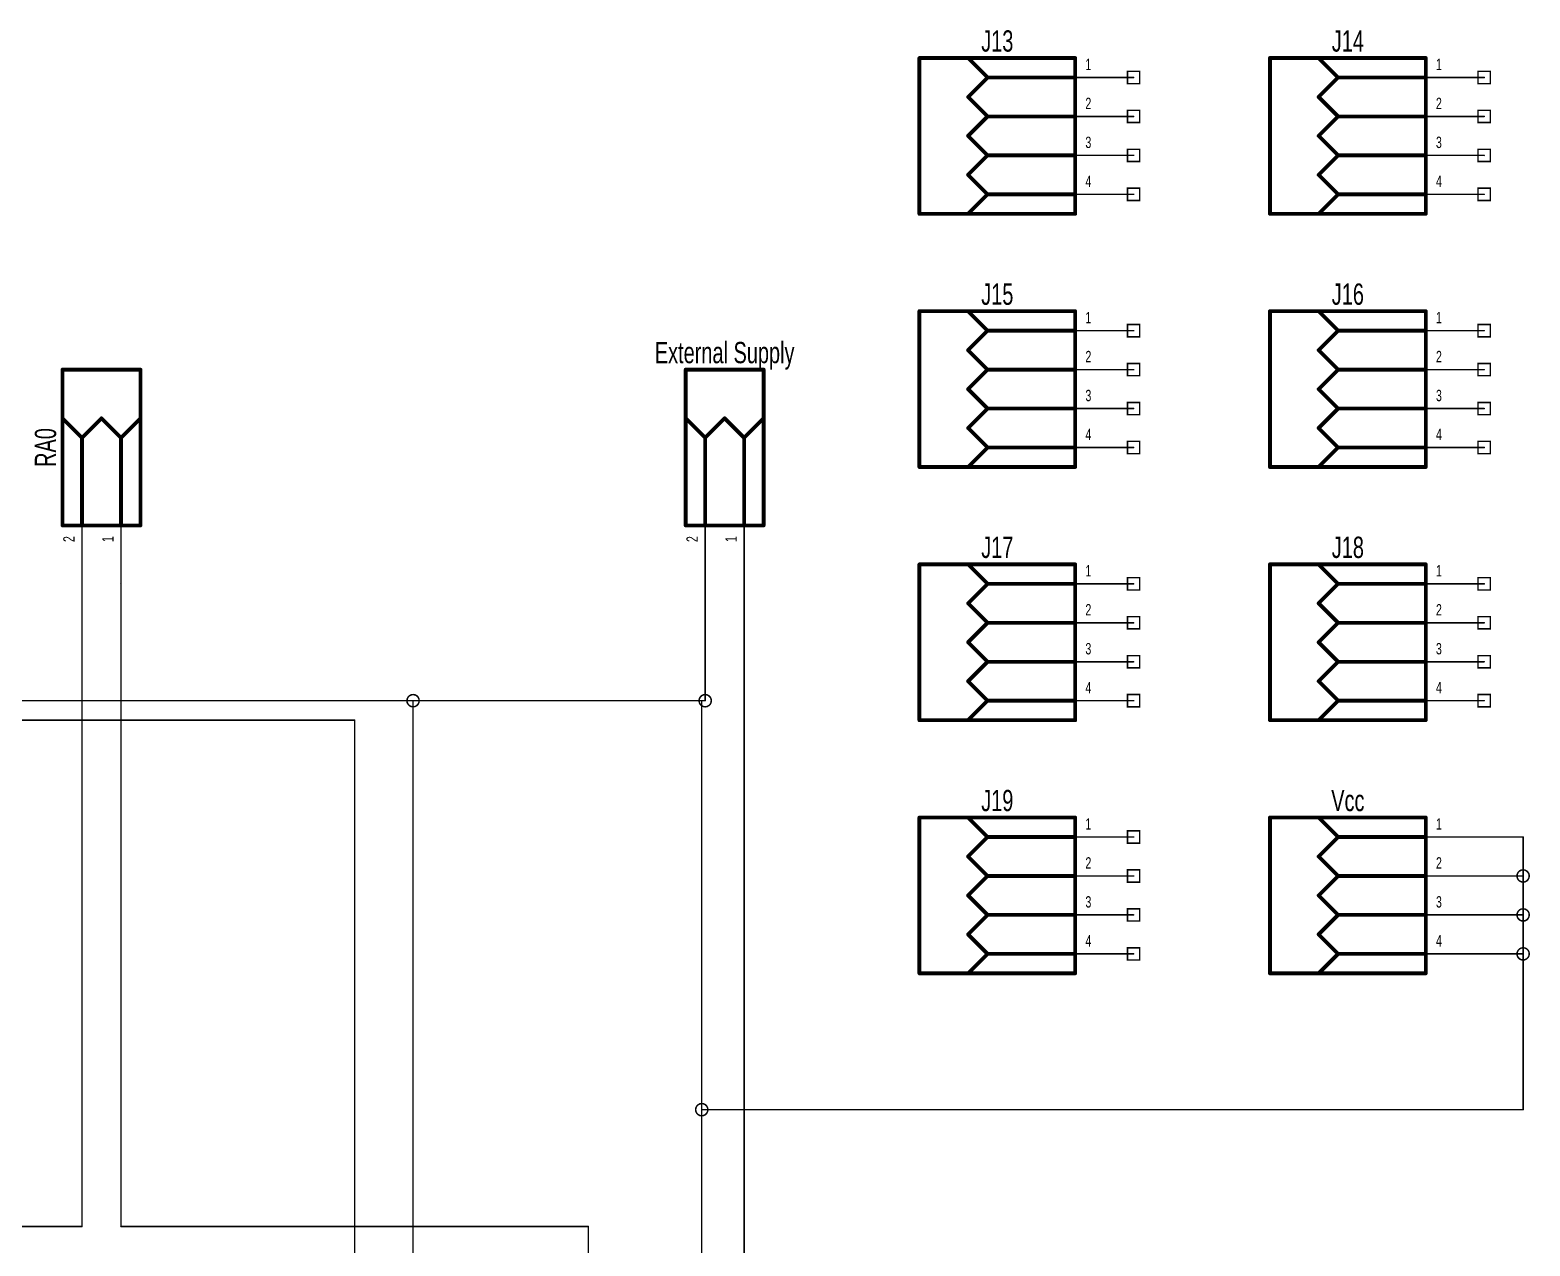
# Model space of a CAD drawing. Extents: x -0.1 to 11, y -0.1 to 7.9.
# Drawn here: x 6.717 to 10.568, y 4.8 to 7.922 of the extents above; entities that cross this region are included whole.
import ezdxf
from ezdxf.enums import TextEntityAlignment as Align

# ---------------------------------------------------------------- set-up
doc = ezdxf.new("R2010")
doc.units = 0
for name, color, linetype in [('Element', 253, 'CONTINUOUS'), ('Net', 50, 'CONTINUOUS'), ('Pin', 50, 'CONTINUOUS')]:
    doc.layers.add(name, color=color, linetype=linetype)

msp = doc.modelspace()

# ---------------------------------------------------------------- linework, layer by layer
at = {"layer": 'Element', "linetype": 'CONTINUOUS', "const_width": 0.0098}
for points in [[(9, 7.45), (9, 7.85)], [(9, 7.85), (9.4, 7.85)], [(9.125, 7.85), (9.175, 7.8)], [(9.4, 7.85), (9.4, 7.45)], [(9.9, 7.45), (9.9, 7.85)], [(9.9, 7.85), (10.3, 7.85)], [(10.025, 7.85), (10.075, 7.8)], [(10.3, 7.85), (10.3, 7.45)], [(9.125, 7.75), (9.175, 7.8)], [(9.175, 7.8), (9.4, 7.8)], [(10.025, 7.75), (10.075, 7.8)], [(10.075, 7.8), (10.3, 7.8)], [(9.125, 7.75), (9.175, 7.7)], [(10.025, 7.75), (10.075, 7.7)], [(9.125, 7.65), (9.175, 7.7)], [(9.175, 7.7), (9.4, 7.7)], [(10.025, 7.65), (10.075, 7.7)], [(10.075, 7.7), (10.3, 7.7)], [(9.125, 7.65), (9.175, 7.6)], [(10.025, 7.65), (10.075, 7.6)], [(9.125, 7.55), (9.175, 7.6)], [(9.175, 7.6), (9.4, 7.6)], [(10.025, 7.55), (10.075, 7.6)], [(10.075, 7.6), (10.3, 7.6)], [(9.125, 7.55), (9.175, 7.5)], [(10.025, 7.55), (10.075, 7.5)], [(9.125, 7.45), (9.175, 7.5)], [(9.175, 7.5), (9.4, 7.5)], [(10.025, 7.45), (10.075, 7.5)], [(10.075, 7.5), (10.3, 7.5)], [(9, 7.45), (9.4, 7.45)], [(9.9, 7.45), (10.3, 7.45)], [(9, 6.8), (9, 7.2)], [(9, 7.2), (9.4, 7.2)], [(9.125, 7.2), (9.175, 7.15)], [(9.4, 7.2), (9.4, 6.8)], [(9.9, 6.8), (9.9, 7.2)], [(9.9, 7.2), (10.3, 7.2)], [(10.025, 7.2), (10.075, 7.15)], [(10.3, 7.2), (10.3, 6.8)], [(9.125, 7.1), (9.175, 7.15)], [(9.175, 7.15), (9.4, 7.15)], [(10.025, 7.1), (10.075, 7.15)], [(10.075, 7.15), (10.3, 7.15)], [(9.125, 7.1), (9.175, 7.05)], [(10.025, 7.1), (10.075, 7.05)], [(6.8, 7.05), (6.8, 6.65)], [(6.8, 7.05), (7, 7.05)], [(7, 7.05), (7, 6.65)], [(8.4, 7.05), (8.4, 6.65)], [(8.4, 7.05), (8.6, 7.05)], [(8.6, 7.05), (8.6, 6.65)], [(9.125, 7), (9.175, 7.05)], [(9.175, 7.05), (9.4, 7.05)], [(10.025, 7), (10.075, 7.05)], [(10.075, 7.05), (10.3, 7.05)], [(9.125, 7), (9.175, 6.95)], [(10.025, 7), (10.075, 6.95)], [(9.125, 6.9), (9.175, 6.95)], [(9.175, 6.95), (9.4, 6.95)], [(10.025, 6.9), (10.075, 6.95)], [(10.075, 6.95), (10.3, 6.95)], [(6.8, 6.925), (6.85, 6.875)], [(6.9, 6.925), (6.85, 6.875)], [(6.9, 6.925), (6.95, 6.875)], [(7, 6.925), (6.95, 6.875)], [(8.4, 6.925), (8.45, 6.875)], [(8.5, 6.925), (8.45, 6.875)], [(8.5, 6.925), (8.55, 6.875)], [(8.6, 6.925), (8.55, 6.875)], [(9.125, 6.9), (9.175, 6.85)], [(10.025, 6.9), (10.075, 6.85)], [(6.85, 6.875), (6.85, 6.65)], [(6.95, 6.875), (6.95, 6.65)], [(8.45, 6.875), (8.45, 6.65)], [(8.55, 6.875), (8.55, 6.65)], [(9.125, 6.8), (9.175, 6.85)], [(9.175, 6.85), (9.4, 6.85)], [(10.025, 6.8), (10.075, 6.85)], [(10.075, 6.85), (10.3, 6.85)], [(9, 6.8), (9.4, 6.8)], [(9.9, 6.8), (10.3, 6.8)], [(7, 6.65), (6.8, 6.65)], [(8.6, 6.65), (8.4, 6.65)], [(9, 6.15), (9, 6.55)], [(9, 6.55), (9.4, 6.55)], [(9.125, 6.55), (9.175, 6.5)], [(9.4, 6.55), (9.4, 6.15)], [(9.9, 6.15), (9.9, 6.55)], [(9.9, 6.55), (10.3, 6.55)], [(10.025, 6.55), (10.075, 6.5)], [(10.3, 6.55), (10.3, 6.15)], [(9.125, 6.45), (9.175, 6.5)], [(9.175, 6.5), (9.4, 6.5)], [(10.025, 6.45), (10.075, 6.5)], [(10.075, 6.5), (10.3, 6.5)], [(9.125, 6.45), (9.175, 6.4)], [(10.025, 6.45), (10.075, 6.4)], [(9.125, 6.35), (9.175, 6.4)], [(9.175, 6.4), (9.4, 6.4)], [(10.025, 6.35), (10.075, 6.4)], [(10.075, 6.4), (10.3, 6.4)], [(9.125, 6.35), (9.175, 6.3)], [(10.025, 6.35), (10.075, 6.3)], [(9.125, 6.25), (9.175, 6.3)], [(9.175, 6.3), (9.4, 6.3)], [(10.025, 6.25), (10.075, 6.3)], [(10.075, 6.3), (10.3, 6.3)], [(9.125, 6.25), (9.175, 6.2)], [(10.025, 6.25), (10.075, 6.2)], [(9.125, 6.15), (9.175, 6.2)], [(9.175, 6.2), (9.4, 6.2)], [(10.025, 6.15), (10.075, 6.2)], [(10.075, 6.2), (10.3, 6.2)], [(9, 6.15), (9.4, 6.15)], [(9.9, 6.15), (10.3, 6.15)], [(9, 5.5), (9, 5.9)], [(9, 5.9), (9.4, 5.9)], [(9.125, 5.9), (9.175, 5.85)], [(9.4, 5.9), (9.4, 5.5)], [(9.9, 5.5), (9.9, 5.9)], [(9.9, 5.9), (10.3, 5.9)], [(10.025, 5.9), (10.075, 5.85)], [(10.3, 5.9), (10.3, 5.5)], [(9.125, 5.8), (9.175, 5.85)], [(9.175, 5.85), (9.4, 5.85)], [(10.025, 5.8), (10.075, 5.85)], [(10.075, 5.85), (10.3, 5.85)], [(9.125, 5.8), (9.175, 5.75)], [(10.025, 5.8), (10.075, 5.75)], [(9.125, 5.7), (9.175, 5.75)], [(9.175, 5.75), (9.4, 5.75)], [(10.025, 5.7), (10.075, 5.75)], [(10.075, 5.75), (10.3, 5.75)], [(9.125, 5.7), (9.175, 5.65)], [(10.025, 5.7), (10.075, 5.65)], [(9.125, 5.6), (9.175, 5.65)], [(9.175, 5.65), (9.4, 5.65)], [(10.025, 5.6), (10.075, 5.65)], [(10.075, 5.65), (10.3, 5.65)], [(9.125, 5.6), (9.175, 5.55)], [(10.025, 5.6), (10.075, 5.55)], [(9.125, 5.5), (9.175, 5.55)], [(9.175, 5.55), (9.4, 5.55)], [(10.025, 5.5), (10.075, 5.55)], [(10.075, 5.55), (10.3, 5.55)], [(9, 5.5), (9.4, 5.5)], [(9.9, 5.5), (10.3, 5.5)]]:
    msp.add_lwpolyline(points, dxfattribs=at)
at = {"layer": 'Element', "linetype": 'CONTINUOUS', "const_width": 0.0049}
for points in [[(8.9975, 7.85, 1), (9.0025, 7.85, 1), (8.9975, 7.85, 1)], [(8.9975, 7.85, 1), (9.0025, 7.85, 1), (8.9975, 7.85, 1)], [(9.1225, 7.85, 1), (9.1275, 7.85, 1), (9.1225, 7.85, 1)], [(9.3975, 7.85, 1), (9.4025, 7.85, 1), (9.3975, 7.85, 1)], [(9.3975, 7.85, 1), (9.4025, 7.85, 1), (9.3975, 7.85, 1)], [(9.8975, 7.85, 1), (9.9025, 7.85, 1), (9.8975, 7.85, 1)], [(9.8975, 7.85, 1), (9.9025, 7.85, 1), (9.8975, 7.85, 1)], [(10.0225, 7.85, 1), (10.0275, 7.85, 1), (10.0225, 7.85, 1)], [(10.2975, 7.85, 1), (10.3025, 7.85, 1), (10.2975, 7.85, 1)], [(10.2975, 7.85, 1), (10.3025, 7.85, 1), (10.2975, 7.85, 1)], [(9.1725, 7.8, 1), (9.1775, 7.8, 1), (9.1725, 7.8, 1)], [(9.1725, 7.8, 1), (9.1775, 7.8, 1), (9.1725, 7.8, 1)], [(9.1725, 7.8, 1), (9.1775, 7.8, 1), (9.1725, 7.8, 1)], [(9.3975, 7.8, 1), (9.4025, 7.8, 1), (9.3975, 7.8, 1)], [(10.0725, 7.8, 1), (10.0775, 7.8, 1), (10.0725, 7.8, 1)], [(10.0725, 7.8, 1), (10.0775, 7.8, 1), (10.0725, 7.8, 1)], [(10.0725, 7.8, 1), (10.0775, 7.8, 1), (10.0725, 7.8, 1)], [(10.2975, 7.8, 1), (10.3025, 7.8, 1), (10.2975, 7.8, 1)], [(9.1225, 7.75, 1), (9.1275, 7.75, 1), (9.1225, 7.75, 1)], [(9.1225, 7.75, 1), (9.1275, 7.75, 1), (9.1225, 7.75, 1)], [(10.0225, 7.75, 1), (10.0275, 7.75, 1), (10.0225, 7.75, 1)], [(10.0225, 7.75, 1), (10.0275, 7.75, 1), (10.0225, 7.75, 1)], [(9.1725, 7.7, 1), (9.1775, 7.7, 1), (9.1725, 7.7, 1)], [(9.1725, 7.7, 1), (9.1775, 7.7, 1), (9.1725, 7.7, 1)], [(9.1725, 7.7, 1), (9.1775, 7.7, 1), (9.1725, 7.7, 1)], [(9.3975, 7.7, 1), (9.4025, 7.7, 1), (9.3975, 7.7, 1)], [(10.0725, 7.7, 1), (10.0775, 7.7, 1), (10.0725, 7.7, 1)], [(10.0725, 7.7, 1), (10.0775, 7.7, 1), (10.0725, 7.7, 1)], [(10.0725, 7.7, 1), (10.0775, 7.7, 1), (10.0725, 7.7, 1)], [(10.2975, 7.7, 1), (10.3025, 7.7, 1), (10.2975, 7.7, 1)], [(9.1225, 7.65, 1), (9.1275, 7.65, 1), (9.1225, 7.65, 1)], [(9.1225, 7.65, 1), (9.1275, 7.65, 1), (9.1225, 7.65, 1)], [(10.0225, 7.65, 1), (10.0275, 7.65, 1), (10.0225, 7.65, 1)], [(10.0225, 7.65, 1), (10.0275, 7.65, 1), (10.0225, 7.65, 1)], [(9.1725, 7.6, 1), (9.1775, 7.6, 1), (9.1725, 7.6, 1)], [(9.1725, 7.6, 1), (9.1775, 7.6, 1), (9.1725, 7.6, 1)], [(9.1725, 7.6, 1), (9.1775, 7.6, 1), (9.1725, 7.6, 1)], [(9.3975, 7.6, 1), (9.4025, 7.6, 1), (9.3975, 7.6, 1)], [(10.0725, 7.6, 1), (10.0775, 7.6, 1), (10.0725, 7.6, 1)], [(10.0725, 7.6, 1), (10.0775, 7.6, 1), (10.0725, 7.6, 1)], [(10.0725, 7.6, 1), (10.0775, 7.6, 1), (10.0725, 7.6, 1)], [(10.2975, 7.6, 1), (10.3025, 7.6, 1), (10.2975, 7.6, 1)], [(9.1225, 7.55, 1), (9.1275, 7.55, 1), (9.1225, 7.55, 1)], [(9.1225, 7.55, 1), (9.1275, 7.55, 1), (9.1225, 7.55, 1)], [(10.0225, 7.55, 1), (10.0275, 7.55, 1), (10.0225, 7.55, 1)], [(10.0225, 7.55, 1), (10.0275, 7.55, 1), (10.0225, 7.55, 1)], [(9.1725, 7.5, 1), (9.1775, 7.5, 1), (9.1725, 7.5, 1)], [(9.1725, 7.5, 1), (9.1775, 7.5, 1), (9.1725, 7.5, 1)], [(9.1725, 7.5, 1), (9.1775, 7.5, 1), (9.1725, 7.5, 1)], [(9.3975, 7.5, 1), (9.4025, 7.5, 1), (9.3975, 7.5, 1)], [(10.0725, 7.5, 1), (10.0775, 7.5, 1), (10.0725, 7.5, 1)], [(10.0725, 7.5, 1), (10.0775, 7.5, 1), (10.0725, 7.5, 1)], [(10.0725, 7.5, 1), (10.0775, 7.5, 1), (10.0725, 7.5, 1)], [(10.2975, 7.5, 1), (10.3025, 7.5, 1), (10.2975, 7.5, 1)], [(8.9975, 7.45, 1), (9.0025, 7.45, 1), (8.9975, 7.45, 1)], [(8.9975, 7.45, 1), (9.0025, 7.45, 1), (8.9975, 7.45, 1)], [(9.1225, 7.45, 1), (9.1275, 7.45, 1), (9.1225, 7.45, 1)], [(9.3975, 7.45, 1), (9.4025, 7.45, 1), (9.3975, 7.45, 1)], [(9.3975, 7.45, 1), (9.4025, 7.45, 1), (9.3975, 7.45, 1)], [(9.8975, 7.45, 1), (9.9025, 7.45, 1), (9.8975, 7.45, 1)], [(9.8975, 7.45, 1), (9.9025, 7.45, 1), (9.8975, 7.45, 1)], [(10.0225, 7.45, 1), (10.0275, 7.45, 1), (10.0225, 7.45, 1)], [(10.2975, 7.45, 1), (10.3025, 7.45, 1), (10.2975, 7.45, 1)], [(10.2975, 7.45, 1), (10.3025, 7.45, 1), (10.2975, 7.45, 1)], [(8.9975, 7.2, 1), (9.0025, 7.2, 1), (8.9975, 7.2, 1)], [(8.9975, 7.2, 1), (9.0025, 7.2, 1), (8.9975, 7.2, 1)], [(9.1225, 7.2, 1), (9.1275, 7.2, 1), (9.1225, 7.2, 1)], [(9.3975, 7.2, 1), (9.4025, 7.2, 1), (9.3975, 7.2, 1)], [(9.3975, 7.2, 1), (9.4025, 7.2, 1), (9.3975, 7.2, 1)], [(9.8975, 7.2, 1), (9.9025, 7.2, 1), (9.8975, 7.2, 1)], [(9.8975, 7.2, 1), (9.9025, 7.2, 1), (9.8975, 7.2, 1)], [(10.0225, 7.2, 1), (10.0275, 7.2, 1), (10.0225, 7.2, 1)], [(10.2975, 7.2, 1), (10.3025, 7.2, 1), (10.2975, 7.2, 1)], [(10.2975, 7.2, 1), (10.3025, 7.2, 1), (10.2975, 7.2, 1)], [(9.1725, 7.15, 1), (9.1775, 7.15, 1), (9.1725, 7.15, 1)], [(9.1725, 7.15, 1), (9.1775, 7.15, 1), (9.1725, 7.15, 1)], [(9.1725, 7.15, 1), (9.1775, 7.15, 1), (9.1725, 7.15, 1)], [(9.3975, 7.15, 1), (9.4025, 7.15, 1), (9.3975, 7.15, 1)], [(10.0725, 7.15, 1), (10.0775, 7.15, 1), (10.0725, 7.15, 1)], [(10.0725, 7.15, 1), (10.0775, 7.15, 1), (10.0725, 7.15, 1)], [(10.0725, 7.15, 1), (10.0775, 7.15, 1), (10.0725, 7.15, 1)], [(10.2975, 7.15, 1), (10.3025, 7.15, 1), (10.2975, 7.15, 1)], [(9.1225, 7.1, 1), (9.1275, 7.1, 1), (9.1225, 7.1, 1)], [(9.1225, 7.1, 1), (9.1275, 7.1, 1), (9.1225, 7.1, 1)], [(10.0225, 7.1, 1), (10.0275, 7.1, 1), (10.0225, 7.1, 1)], [(10.0225, 7.1, 1), (10.0275, 7.1, 1), (10.0225, 7.1, 1)], [(6.7975, 7.05, 1), (6.8025, 7.05, 1), (6.7975, 7.05, 1)], [(6.7975, 7.05, 1), (6.8025, 7.05, 1), (6.7975, 7.05, 1)], [(6.9975, 7.05, 1), (7.0025, 7.05, 1), (6.9975, 7.05, 1)], [(6.9975, 7.05, 1), (7.0025, 7.05, 1), (6.9975, 7.05, 1)], [(8.3975, 7.05, 1), (8.4025, 7.05, 1), (8.3975, 7.05, 1)], [(8.3975, 7.05, 1), (8.4025, 7.05, 1), (8.3975, 7.05, 1)], [(8.5975, 7.05, 1), (8.6025, 7.05, 1), (8.5975, 7.05, 1)], [(8.5975, 7.05, 1), (8.6025, 7.05, 1), (8.5975, 7.05, 1)], [(9.1725, 7.05, 1), (9.1775, 7.05, 1), (9.1725, 7.05, 1)], [(9.1725, 7.05, 1), (9.1775, 7.05, 1), (9.1725, 7.05, 1)], [(9.1725, 7.05, 1), (9.1775, 7.05, 1), (9.1725, 7.05, 1)], [(9.3975, 7.05, 1), (9.4025, 7.05, 1), (9.3975, 7.05, 1)], [(10.0725, 7.05, 1), (10.0775, 7.05, 1), (10.0725, 7.05, 1)], [(10.0725, 7.05, 1), (10.0775, 7.05, 1), (10.0725, 7.05, 1)], [(10.0725, 7.05, 1), (10.0775, 7.05, 1), (10.0725, 7.05, 1)], [(10.2975, 7.05, 1), (10.3025, 7.05, 1), (10.2975, 7.05, 1)], [(9.1225, 7, 1), (9.1275, 7, 1), (9.1225, 7, 1)], [(9.1225, 7, 1), (9.1275, 7, 1), (9.1225, 7, 1)], [(10.0225, 7, 1), (10.0275, 7, 1), (10.0225, 7, 1)], [(10.0225, 7, 1), (10.0275, 7, 1), (10.0225, 7, 1)], [(9.1725, 6.95, 1), (9.1775, 6.95, 1), (9.1725, 6.95, 1)], [(9.1725, 6.95, 1), (9.1775, 6.95, 1), (9.1725, 6.95, 1)], [(9.1725, 6.95, 1), (9.1775, 6.95, 1), (9.1725, 6.95, 1)], [(9.3975, 6.95, 1), (9.4025, 6.95, 1), (9.3975, 6.95, 1)], [(10.0725, 6.95, 1), (10.0775, 6.95, 1), (10.0725, 6.95, 1)], [(10.0725, 6.95, 1), (10.0775, 6.95, 1), (10.0725, 6.95, 1)], [(10.0725, 6.95, 1), (10.0775, 6.95, 1), (10.0725, 6.95, 1)], [(10.2975, 6.95, 1), (10.3025, 6.95, 1), (10.2975, 6.95, 1)], [(6.7975, 6.925, 1), (6.8025, 6.925, 1), (6.7975, 6.925, 1)], [(6.8975, 6.925, 1), (6.9025, 6.925, 1), (6.8975, 6.925, 1)], [(6.8975, 6.925, 1), (6.9025, 6.925, 1), (6.8975, 6.925, 1)], [(6.9975, 6.925, 1), (7.0025, 6.925, 1), (6.9975, 6.925, 1)], [(8.3975, 6.925, 1), (8.4025, 6.925, 1), (8.3975, 6.925, 1)], [(8.4975, 6.925, 1), (8.5025, 6.925, 1), (8.4975, 6.925, 1)], [(8.4975, 6.925, 1), (8.5025, 6.925, 1), (8.4975, 6.925, 1)], [(8.5975, 6.925, 1), (8.6025, 6.925, 1), (8.5975, 6.925, 1)], [(9.1225, 6.9, 1), (9.1275, 6.9, 1), (9.1225, 6.9, 1)], [(9.1225, 6.9, 1), (9.1275, 6.9, 1), (9.1225, 6.9, 1)], [(10.0225, 6.9, 1), (10.0275, 6.9, 1), (10.0225, 6.9, 1)], [(10.0225, 6.9, 1), (10.0275, 6.9, 1), (10.0225, 6.9, 1)], [(6.8475, 6.875, 1), (6.8525, 6.875, 1), (6.8475, 6.875, 1)], [(6.8475, 6.875, 1), (6.8525, 6.875, 1), (6.8475, 6.875, 1)], [(6.8475, 6.875, 1), (6.8525, 6.875, 1), (6.8475, 6.875, 1)], [(6.9475, 6.875, 1), (6.9525, 6.875, 1), (6.9475, 6.875, 1)], [(6.9475, 6.875, 1), (6.9525, 6.875, 1), (6.9475, 6.875, 1)], [(6.9475, 6.875, 1), (6.9525, 6.875, 1), (6.9475, 6.875, 1)], [(8.4475, 6.875, 1), (8.4525, 6.875, 1), (8.4475, 6.875, 1)], [(8.4475, 6.875, 1), (8.4525, 6.875, 1), (8.4475, 6.875, 1)], [(8.4475, 6.875, 1), (8.4525, 6.875, 1), (8.4475, 6.875, 1)], [(8.5475, 6.875, 1), (8.5525, 6.875, 1), (8.5475, 6.875, 1)], [(8.5475, 6.875, 1), (8.5525, 6.875, 1), (8.5475, 6.875, 1)], [(8.5475, 6.875, 1), (8.5525, 6.875, 1), (8.5475, 6.875, 1)], [(9.1725, 6.85, 1), (9.1775, 6.85, 1), (9.1725, 6.85, 1)], [(9.1725, 6.85, 1), (9.1775, 6.85, 1), (9.1725, 6.85, 1)], [(9.1725, 6.85, 1), (9.1775, 6.85, 1), (9.1725, 6.85, 1)], [(9.3975, 6.85, 1), (9.4025, 6.85, 1), (9.3975, 6.85, 1)], [(10.0725, 6.85, 1), (10.0775, 6.85, 1), (10.0725, 6.85, 1)], [(10.0725, 6.85, 1), (10.0775, 6.85, 1), (10.0725, 6.85, 1)], [(10.0725, 6.85, 1), (10.0775, 6.85, 1), (10.0725, 6.85, 1)], [(10.2975, 6.85, 1), (10.3025, 6.85, 1), (10.2975, 6.85, 1)], [(8.9975, 6.8, 1), (9.0025, 6.8, 1), (8.9975, 6.8, 1)], [(8.9975, 6.8, 1), (9.0025, 6.8, 1), (8.9975, 6.8, 1)], [(9.1225, 6.8, 1), (9.1275, 6.8, 1), (9.1225, 6.8, 1)], [(9.3975, 6.8, 1), (9.4025, 6.8, 1), (9.3975, 6.8, 1)], [(9.3975, 6.8, 1), (9.4025, 6.8, 1), (9.3975, 6.8, 1)], [(9.8975, 6.8, 1), (9.9025, 6.8, 1), (9.8975, 6.8, 1)], [(9.8975, 6.8, 1), (9.9025, 6.8, 1), (9.8975, 6.8, 1)], [(10.0225, 6.8, 1), (10.0275, 6.8, 1), (10.0225, 6.8, 1)], [(10.2975, 6.8, 1), (10.3025, 6.8, 1), (10.2975, 6.8, 1)], [(10.2975, 6.8, 1), (10.3025, 6.8, 1), (10.2975, 6.8, 1)], [(6.7975, 6.65, 1), (6.8025, 6.65, 1), (6.7975, 6.65, 1)], [(6.7975, 6.65, 1), (6.8025, 6.65, 1), (6.7975, 6.65, 1)], [(6.8475, 6.65, 1), (6.8525, 6.65, 1), (6.8475, 6.65, 1)], [(6.9475, 6.65, 1), (6.9525, 6.65, 1), (6.9475, 6.65, 1)], [(6.9975, 6.65, 1), (7.0025, 6.65, 1), (6.9975, 6.65, 1)], [(6.9975, 6.65, 1), (7.0025, 6.65, 1), (6.9975, 6.65, 1)], [(8.3975, 6.65, 1), (8.4025, 6.65, 1), (8.3975, 6.65, 1)], [(8.3975, 6.65, 1), (8.4025, 6.65, 1), (8.3975, 6.65, 1)], [(8.4475, 6.65, 1), (8.4525, 6.65, 1), (8.4475, 6.65, 1)], [(8.5475, 6.65, 1), (8.5525, 6.65, 1), (8.5475, 6.65, 1)], [(8.5975, 6.65, 1), (8.6025, 6.65, 1), (8.5975, 6.65, 1)], [(8.5975, 6.65, 1), (8.6025, 6.65, 1), (8.5975, 6.65, 1)], [(8.9975, 6.55, 1), (9.0025, 6.55, 1), (8.9975, 6.55, 1)], [(8.9975, 6.55, 1), (9.0025, 6.55, 1), (8.9975, 6.55, 1)], [(9.1225, 6.55, 1), (9.1275, 6.55, 1), (9.1225, 6.55, 1)], [(9.3975, 6.55, 1), (9.4025, 6.55, 1), (9.3975, 6.55, 1)], [(9.3975, 6.55, 1), (9.4025, 6.55, 1), (9.3975, 6.55, 1)], [(9.8975, 6.55, 1), (9.9025, 6.55, 1), (9.8975, 6.55, 1)], [(9.8975, 6.55, 1), (9.9025, 6.55, 1), (9.8975, 6.55, 1)], [(10.0225, 6.55, 1), (10.0275, 6.55, 1), (10.0225, 6.55, 1)], [(10.2975, 6.55, 1), (10.3025, 6.55, 1), (10.2975, 6.55, 1)], [(10.2975, 6.55, 1), (10.3025, 6.55, 1), (10.2975, 6.55, 1)], [(9.1725, 6.5, 1), (9.1775, 6.5, 1), (9.1725, 6.5, 1)], [(9.1725, 6.5, 1), (9.1775, 6.5, 1), (9.1725, 6.5, 1)], [(9.1725, 6.5, 1), (9.1775, 6.5, 1), (9.1725, 6.5, 1)], [(9.3975, 6.5, 1), (9.4025, 6.5, 1), (9.3975, 6.5, 1)], [(10.0725, 6.5, 1), (10.0775, 6.5, 1), (10.0725, 6.5, 1)], [(10.0725, 6.5, 1), (10.0775, 6.5, 1), (10.0725, 6.5, 1)], [(10.0725, 6.5, 1), (10.0775, 6.5, 1), (10.0725, 6.5, 1)], [(10.2975, 6.5, 1), (10.3025, 6.5, 1), (10.2975, 6.5, 1)], [(9.1225, 6.45, 1), (9.1275, 6.45, 1), (9.1225, 6.45, 1)], [(9.1225, 6.45, 1), (9.1275, 6.45, 1), (9.1225, 6.45, 1)], [(10.0225, 6.45, 1), (10.0275, 6.45, 1), (10.0225, 6.45, 1)], [(10.0225, 6.45, 1), (10.0275, 6.45, 1), (10.0225, 6.45, 1)], [(9.1725, 6.4, 1), (9.1775, 6.4, 1), (9.1725, 6.4, 1)], [(9.1725, 6.4, 1), (9.1775, 6.4, 1), (9.1725, 6.4, 1)], [(9.1725, 6.4, 1), (9.1775, 6.4, 1), (9.1725, 6.4, 1)], [(9.3975, 6.4, 1), (9.4025, 6.4, 1), (9.3975, 6.4, 1)], [(10.0725, 6.4, 1), (10.0775, 6.4, 1), (10.0725, 6.4, 1)], [(10.0725, 6.4, 1), (10.0775, 6.4, 1), (10.0725, 6.4, 1)], [(10.0725, 6.4, 1), (10.0775, 6.4, 1), (10.0725, 6.4, 1)], [(10.2975, 6.4, 1), (10.3025, 6.4, 1), (10.2975, 6.4, 1)], [(9.1225, 6.35, 1), (9.1275, 6.35, 1), (9.1225, 6.35, 1)], [(9.1225, 6.35, 1), (9.1275, 6.35, 1), (9.1225, 6.35, 1)], [(10.0225, 6.35, 1), (10.0275, 6.35, 1), (10.0225, 6.35, 1)], [(10.0225, 6.35, 1), (10.0275, 6.35, 1), (10.0225, 6.35, 1)], [(9.1725, 6.3, 1), (9.1775, 6.3, 1), (9.1725, 6.3, 1)], [(9.1725, 6.3, 1), (9.1775, 6.3, 1), (9.1725, 6.3, 1)], [(9.1725, 6.3, 1), (9.1775, 6.3, 1), (9.1725, 6.3, 1)], [(9.3975, 6.3, 1), (9.4025, 6.3, 1), (9.3975, 6.3, 1)], [(10.0725, 6.3, 1), (10.0775, 6.3, 1), (10.0725, 6.3, 1)], [(10.0725, 6.3, 1), (10.0775, 6.3, 1), (10.0725, 6.3, 1)], [(10.0725, 6.3, 1), (10.0775, 6.3, 1), (10.0725, 6.3, 1)], [(10.2975, 6.3, 1), (10.3025, 6.3, 1), (10.2975, 6.3, 1)], [(9.1225, 6.25, 1), (9.1275, 6.25, 1), (9.1225, 6.25, 1)], [(9.1225, 6.25, 1), (9.1275, 6.25, 1), (9.1225, 6.25, 1)], [(10.0225, 6.25, 1), (10.0275, 6.25, 1), (10.0225, 6.25, 1)], [(10.0225, 6.25, 1), (10.0275, 6.25, 1), (10.0225, 6.25, 1)], [(9.1725, 6.2, 1), (9.1775, 6.2, 1), (9.1725, 6.2, 1)], [(9.1725, 6.2, 1), (9.1775, 6.2, 1), (9.1725, 6.2, 1)], [(9.1725, 6.2, 1), (9.1775, 6.2, 1), (9.1725, 6.2, 1)], [(9.3975, 6.2, 1), (9.4025, 6.2, 1), (9.3975, 6.2, 1)], [(10.0725, 6.2, 1), (10.0775, 6.2, 1), (10.0725, 6.2, 1)], [(10.0725, 6.2, 1), (10.0775, 6.2, 1), (10.0725, 6.2, 1)], [(10.0725, 6.2, 1), (10.0775, 6.2, 1), (10.0725, 6.2, 1)], [(10.2975, 6.2, 1), (10.3025, 6.2, 1), (10.2975, 6.2, 1)], [(8.9975, 6.15, 1), (9.0025, 6.15, 1), (8.9975, 6.15, 1)], [(8.9975, 6.15, 1), (9.0025, 6.15, 1), (8.9975, 6.15, 1)], [(9.1225, 6.15, 1), (9.1275, 6.15, 1), (9.1225, 6.15, 1)], [(9.3975, 6.15, 1), (9.4025, 6.15, 1), (9.3975, 6.15, 1)], [(9.3975, 6.15, 1), (9.4025, 6.15, 1), (9.3975, 6.15, 1)], [(9.8975, 6.15, 1), (9.9025, 6.15, 1), (9.8975, 6.15, 1)], [(9.8975, 6.15, 1), (9.9025, 6.15, 1), (9.8975, 6.15, 1)], [(10.0225, 6.15, 1), (10.0275, 6.15, 1), (10.0225, 6.15, 1)], [(10.2975, 6.15, 1), (10.3025, 6.15, 1), (10.2975, 6.15, 1)], [(10.2975, 6.15, 1), (10.3025, 6.15, 1), (10.2975, 6.15, 1)], [(8.9975, 5.9, 1), (9.0025, 5.9, 1), (8.9975, 5.9, 1)], [(8.9975, 5.9, 1), (9.0025, 5.9, 1), (8.9975, 5.9, 1)], [(9.1225, 5.9, 1), (9.1275, 5.9, 1), (9.1225, 5.9, 1)], [(9.3975, 5.9, 1), (9.4025, 5.9, 1), (9.3975, 5.9, 1)], [(9.3975, 5.9, 1), (9.4025, 5.9, 1), (9.3975, 5.9, 1)], [(9.8975, 5.9, 1), (9.9025, 5.9, 1), (9.8975, 5.9, 1)], [(9.8975, 5.9, 1), (9.9025, 5.9, 1), (9.8975, 5.9, 1)], [(10.0225, 5.9, 1), (10.0275, 5.9, 1), (10.0225, 5.9, 1)], [(10.2975, 5.9, 1), (10.3025, 5.9, 1), (10.2975, 5.9, 1)], [(10.2975, 5.9, 1), (10.3025, 5.9, 1), (10.2975, 5.9, 1)], [(9.1725, 5.85, 1), (9.1775, 5.85, 1), (9.1725, 5.85, 1)], [(9.1725, 5.85, 1), (9.1775, 5.85, 1), (9.1725, 5.85, 1)], [(9.1725, 5.85, 1), (9.1775, 5.85, 1), (9.1725, 5.85, 1)], [(9.3975, 5.85, 1), (9.4025, 5.85, 1), (9.3975, 5.85, 1)], [(10.0725, 5.85, 1), (10.0775, 5.85, 1), (10.0725, 5.85, 1)], [(10.0725, 5.85, 1), (10.0775, 5.85, 1), (10.0725, 5.85, 1)], [(10.0725, 5.85, 1), (10.0775, 5.85, 1), (10.0725, 5.85, 1)], [(10.2975, 5.85, 1), (10.3025, 5.85, 1), (10.2975, 5.85, 1)], [(9.1225, 5.8, 1), (9.1275, 5.8, 1), (9.1225, 5.8, 1)], [(9.1225, 5.8, 1), (9.1275, 5.8, 1), (9.1225, 5.8, 1)], [(10.0225, 5.8, 1), (10.0275, 5.8, 1), (10.0225, 5.8, 1)], [(10.0225, 5.8, 1), (10.0275, 5.8, 1), (10.0225, 5.8, 1)], [(9.1725, 5.75, 1), (9.1775, 5.75, 1), (9.1725, 5.75, 1)], [(9.1725, 5.75, 1), (9.1775, 5.75, 1), (9.1725, 5.75, 1)], [(9.1725, 5.75, 1), (9.1775, 5.75, 1), (9.1725, 5.75, 1)], [(9.3975, 5.75, 1), (9.4025, 5.75, 1), (9.3975, 5.75, 1)], [(10.0725, 5.75, 1), (10.0775, 5.75, 1), (10.0725, 5.75, 1)], [(10.0725, 5.75, 1), (10.0775, 5.75, 1), (10.0725, 5.75, 1)], [(10.0725, 5.75, 1), (10.0775, 5.75, 1), (10.0725, 5.75, 1)], [(10.2975, 5.75, 1), (10.3025, 5.75, 1), (10.2975, 5.75, 1)], [(9.1225, 5.7, 1), (9.1275, 5.7, 1), (9.1225, 5.7, 1)], [(9.1225, 5.7, 1), (9.1275, 5.7, 1), (9.1225, 5.7, 1)], [(10.0225, 5.7, 1), (10.0275, 5.7, 1), (10.0225, 5.7, 1)], [(10.0225, 5.7, 1), (10.0275, 5.7, 1), (10.0225, 5.7, 1)], [(9.1725, 5.65, 1), (9.1775, 5.65, 1), (9.1725, 5.65, 1)], [(9.1725, 5.65, 1), (9.1775, 5.65, 1), (9.1725, 5.65, 1)], [(9.1725, 5.65, 1), (9.1775, 5.65, 1), (9.1725, 5.65, 1)], [(9.3975, 5.65, 1), (9.4025, 5.65, 1), (9.3975, 5.65, 1)], [(10.0725, 5.65, 1), (10.0775, 5.65, 1), (10.0725, 5.65, 1)], [(10.0725, 5.65, 1), (10.0775, 5.65, 1), (10.0725, 5.65, 1)], [(10.0725, 5.65, 1), (10.0775, 5.65, 1), (10.0725, 5.65, 1)], [(10.2975, 5.65, 1), (10.3025, 5.65, 1), (10.2975, 5.65, 1)], [(9.1225, 5.6, 1), (9.1275, 5.6, 1), (9.1225, 5.6, 1)], [(9.1225, 5.6, 1), (9.1275, 5.6, 1), (9.1225, 5.6, 1)], [(10.0225, 5.6, 1), (10.0275, 5.6, 1), (10.0225, 5.6, 1)], [(10.0225, 5.6, 1), (10.0275, 5.6, 1), (10.0225, 5.6, 1)], [(9.1725, 5.55, 1), (9.1775, 5.55, 1), (9.1725, 5.55, 1)], [(9.1725, 5.55, 1), (9.1775, 5.55, 1), (9.1725, 5.55, 1)], [(9.1725, 5.55, 1), (9.1775, 5.55, 1), (9.1725, 5.55, 1)], [(9.3975, 5.55, 1), (9.4025, 5.55, 1), (9.3975, 5.55, 1)], [(10.0725, 5.55, 1), (10.0775, 5.55, 1), (10.0725, 5.55, 1)], [(10.0725, 5.55, 1), (10.0775, 5.55, 1), (10.0725, 5.55, 1)], [(10.0725, 5.55, 1), (10.0775, 5.55, 1), (10.0725, 5.55, 1)], [(10.2975, 5.55, 1), (10.3025, 5.55, 1), (10.2975, 5.55, 1)], [(8.9975, 5.5, 1), (9.0025, 5.5, 1), (8.9975, 5.5, 1)], [(8.9975, 5.5, 1), (9.0025, 5.5, 1), (8.9975, 5.5, 1)], [(9.1225, 5.5, 1), (9.1275, 5.5, 1), (9.1225, 5.5, 1)], [(9.3975, 5.5, 1), (9.4025, 5.5, 1), (9.3975, 5.5, 1)], [(9.3975, 5.5, 1), (9.4025, 5.5, 1), (9.3975, 5.5, 1)], [(9.8975, 5.5, 1), (9.9025, 5.5, 1), (9.8975, 5.5, 1)], [(9.8975, 5.5, 1), (9.9025, 5.5, 1), (9.8975, 5.5, 1)], [(10.0225, 5.5, 1), (10.0275, 5.5, 1), (10.0225, 5.5, 1)], [(10.2975, 5.5, 1), (10.3025, 5.5, 1), (10.2975, 5.5, 1)], [(10.2975, 5.5, 1), (10.3025, 5.5, 1), (10.2975, 5.5, 1)]]:
    msp.add_lwpolyline(points, format="xyb", dxfattribs=at)
at = {"layer": 'Net', "linetype": 'CONTINUOUS', "const_width": 0.002}
for points in [[(6.849, 6.5, 1), (6.851, 6.5, 1), (6.849, 6.5, 1)], [(6.949, 6.5, 1), (6.951, 6.5, 1), (6.949, 6.5, 1)], [(8.449, 6.5, 1), (8.451, 6.5, 1), (8.449, 6.5, 1)], [(8.549, 6.5, 1), (8.551, 6.5, 1), (8.549, 6.5, 1)], [(7.6833, 6.2, 1), (7.6852, 6.2, 1), (7.6833, 6.2, 1)], [(7.699, 6.2, 1), (7.701, 6.2, 1), (7.699, 6.2, 1)], [(7.699, 6.2, 1), (7.701, 6.2, 1), (7.699, 6.2, 1)], [(7.699, 6.2, 1), (7.701, 6.2, 1), (7.699, 6.2, 1)], [(8.4333, 6.2, 1), (8.4352, 6.2, 1), (8.4333, 6.2, 1)], [(8.4401, 6.2, 1), (8.4421, 6.2, 1), (8.4401, 6.2, 1)], [(8.4401, 6.2, 1), (8.4421, 6.2, 1), (8.4401, 6.2, 1)], [(8.449, 6.2, 1), (8.451, 6.2, 1), (8.449, 6.2, 1)], [(8.449, 6.2, 1), (8.451, 6.2, 1), (8.449, 6.2, 1)], [(8.449, 6.2, 1), (8.451, 6.2, 1), (8.449, 6.2, 1)], [(7.549, 6.15, 1), (7.551, 6.15, 1), (7.549, 6.15, 1)], [(7.549, 6.15, 1), (7.551, 6.15, 1), (7.549, 6.15, 1)], [(10.449, 5.85, 1), (10.451, 5.85, 1), (10.449, 5.85, 1)], [(10.549, 5.85, 1), (10.551, 5.85, 1), (10.549, 5.85, 1)], [(10.549, 5.85, 1), (10.551, 5.85, 1), (10.549, 5.85, 1)], [(10.449, 5.75, 1), (10.451, 5.75, 1), (10.449, 5.75, 1)], [(10.5333, 5.75, 1), (10.5352, 5.75, 1), (10.5333, 5.75, 1)], [(10.549, 5.75, 1), (10.551, 5.75, 1), (10.549, 5.75, 1)], [(10.549, 5.75, 1), (10.551, 5.75, 1), (10.549, 5.75, 1)], [(10.549, 5.75, 1), (10.551, 5.75, 1), (10.549, 5.75, 1)], [(10.549, 5.75, 1), (10.551, 5.75, 1), (10.549, 5.75, 1)], [(10.449, 5.65, 1), (10.451, 5.65, 1), (10.449, 5.65, 1)], [(10.5333, 5.65, 1), (10.5352, 5.65, 1), (10.5333, 5.65, 1)], [(10.549, 5.65, 1), (10.551, 5.65, 1), (10.549, 5.65, 1)], [(10.549, 5.65, 1), (10.551, 5.65, 1), (10.549, 5.65, 1)], [(10.549, 5.65, 1), (10.551, 5.65, 1), (10.549, 5.65, 1)], [(10.549, 5.65, 1), (10.551, 5.65, 1), (10.549, 5.65, 1)], [(10.449, 5.55, 1), (10.451, 5.55, 1), (10.449, 5.55, 1)], [(10.5333, 5.55, 1), (10.5352, 5.55, 1), (10.5333, 5.55, 1)], [(10.549, 5.55, 1), (10.551, 5.55, 1), (10.549, 5.55, 1)], [(10.549, 5.55, 1), (10.551, 5.55, 1), (10.549, 5.55, 1)], [(10.549, 5.55, 1), (10.551, 5.55, 1), (10.549, 5.55, 1)], [(8.4244, 5.15, 1), (8.4264, 5.15, 1), (8.4244, 5.15, 1)], [(8.4401, 5.15, 1), (8.4421, 5.15, 1), (8.4401, 5.15, 1)], [(10.549, 5.15, 1), (10.551, 5.15, 1), (10.549, 5.15, 1)], [(10.549, 5.15, 1), (10.551, 5.15, 1), (10.549, 5.15, 1)], [(6.849, 4.85, 1), (6.851, 4.85, 1), (6.849, 4.85, 1)], [(6.849, 4.85, 1), (6.851, 4.85, 1), (6.849, 4.85, 1)], [(6.949, 4.85, 1), (6.951, 4.85, 1), (6.949, 4.85, 1)], [(6.949, 4.85, 1), (6.951, 4.85, 1), (6.949, 4.85, 1)], [(8.149, 4.85, 1), (8.151, 4.85, 1), (8.149, 4.85, 1)], [(8.149, 4.85, 1), (8.151, 4.85, 1), (8.149, 4.85, 1)]]:
    msp.add_lwpolyline(points, format="xyb", dxfattribs=at)
at = {"layer": 'Net', "linetype": 'CONTINUOUS', "const_width": 0.0039}
for points in [[(6.85, 6.5), (6.85, 4.85)], [(6.95, 6.5), (6.95, 4.85)], [(8.45, 6.2), (8.45, 6.5)], [(8.55, 6.5), (8.55, 4.7)], [(5.55, 6.2), (7.7, 6.2)], [(7.6843, 6.2), (7.685, 6.1951), (7.6873, 6.1907), (7.6907, 6.1873), (7.6951, 6.185), (7.7, 6.1843), (7.7049, 6.185), (7.7093, 6.1873), (7.7127, 6.1907), (7.715, 6.1951), (7.7157, 6.2), (7.715, 6.2049), (7.7127, 6.2093), (7.7093, 6.2127), (7.7049, 6.215), (7.7, 6.2157), (7.6951, 6.215), (7.6907, 6.2127), (7.6873, 6.2093), (7.685, 6.2049), (7.6843, 6.2)], [(7.7, 6.2), (7.7, 0.75)], [(7.7, 6.2), (8.45, 6.2)], [(8.4343, 6.2), (8.435, 6.1951), (8.4373, 6.1907), (8.4407, 6.1873), (8.4451, 6.185), (8.45, 6.1843), (8.4549, 6.185), (8.4593, 6.1873), (8.4627, 6.1907), (8.465, 6.1951), (8.4657, 6.2), (8.465, 6.2049), (8.4627, 6.2093), (8.4593, 6.2127), (8.4549, 6.215), (8.45, 6.2157), (8.4451, 6.215), (8.4407, 6.2127), (8.4373, 6.2093), (8.435, 6.2049), (8.4343, 6.2)], [(8.4411, 4.05), (8.4411, 6.2)], [(8.4411, 6.2), (8.45, 6.2)], [(5.05, 6.15), (7.55, 6.15)], [(7.55, 6.15), (7.55, 1.2)], [(10.45, 5.85), (10.55, 5.85)], [(10.55, 5.85), (10.55, 5.75)], [(10.55, 5.75), (10.45, 5.75)], [(10.5343, 5.75), (10.535, 5.7451), (10.5373, 5.7407), (10.5407, 5.7373), (10.5451, 5.735), (10.55, 5.7343), (10.5549, 5.735), (10.5593, 5.7373), (10.5627, 5.7407), (10.565, 5.7451), (10.5657, 5.75), (10.565, 5.7549), (10.5627, 5.7593), (10.5593, 5.7627), (10.5549, 5.765), (10.55, 5.7657), (10.5451, 5.765), (10.5407, 5.7627), (10.5373, 5.7593), (10.535, 5.7549), (10.5343, 5.75)], [(10.55, 5.75), (10.55, 5.75)], [(10.55, 5.75), (10.55, 5.65)], [(10.5343, 5.65), (10.535, 5.6451), (10.5373, 5.6407), (10.5407, 5.6373), (10.5451, 5.635), (10.55, 5.6343), (10.5549, 5.635), (10.5593, 5.6373), (10.5627, 5.6407), (10.565, 5.6451), (10.5657, 5.65), (10.565, 5.6549), (10.5627, 5.6593), (10.5593, 5.6627), (10.5549, 5.665), (10.55, 5.6657), (10.5451, 5.665), (10.5407, 5.6627), (10.5373, 5.6593), (10.535, 5.6549), (10.5343, 5.65)], [(10.55, 5.65), (10.45, 5.65)], [(10.55, 5.55), (10.55, 5.65)], [(10.55, 5.65), (10.55, 5.65)], [(10.45, 5.55), (10.55, 5.55)], [(10.5343, 5.55), (10.535, 5.5451), (10.5373, 5.5407), (10.5407, 5.5373), (10.5451, 5.535), (10.55, 5.5343), (10.5549, 5.535), (10.5593, 5.5373), (10.5627, 5.5407), (10.565, 5.5451), (10.5657, 5.55), (10.565, 5.5549), (10.5627, 5.5593), (10.5593, 5.5627), (10.5549, 5.565), (10.55, 5.5657), (10.5451, 5.565), (10.5407, 5.5627), (10.5373, 5.5593), (10.535, 5.5549), (10.5343, 5.55)], [(10.55, 5.55), (10.55, 5.15)], [(8.4254, 5.15), (8.4262, 5.1451), (8.4284, 5.1407), (8.4319, 5.1373), (8.4363, 5.135), (8.4411, 5.1343), (8.446, 5.135), (8.4504, 5.1373), (8.4539, 5.1407), (8.4561, 5.1451), (8.4569, 5.15), (8.4561, 5.1549), (8.4539, 5.1593), (8.4504, 5.1627), (8.446, 5.165), (8.4411, 5.1657), (8.4363, 5.165), (8.4319, 5.1627), (8.4284, 5.1593), (8.4262, 5.1549), (8.4254, 5.15)], [(10.55, 5.15), (8.4411, 5.15)], [(6.85, 4.85), (5.25, 4.85)], [(6.95, 4.85), (8.15, 4.85)], [(8.15, 4.85), (8.15, 2.9)]]:
    msp.add_lwpolyline(points, dxfattribs=at)
at = {"layer": 'Pin', "linetype": 'CONTINUOUS', "const_width": 0.002}
for points in [[(9.399, 7.8, 1), (9.401, 7.8, 1), (9.399, 7.8, 1)], [(9.549, 7.8, 1), (9.551, 7.8, 1), (9.549, 7.8, 1)], [(10.299, 7.8, 1), (10.301, 7.8, 1), (10.299, 7.8, 1)], [(10.449, 7.8, 1), (10.451, 7.8, 1), (10.449, 7.8, 1)], [(9.399, 7.7, 1), (9.401, 7.7, 1), (9.399, 7.7, 1)], [(9.549, 7.7, 1), (9.551, 7.7, 1), (9.549, 7.7, 1)], [(10.299, 7.7, 1), (10.301, 7.7, 1), (10.299, 7.7, 1)], [(10.449, 7.7, 1), (10.451, 7.7, 1), (10.449, 7.7, 1)], [(9.399, 7.6, 1), (9.401, 7.6, 1), (9.399, 7.6, 1)], [(9.549, 7.6, 1), (9.551, 7.6, 1), (9.549, 7.6, 1)], [(10.299, 7.6, 1), (10.301, 7.6, 1), (10.299, 7.6, 1)], [(10.449, 7.6, 1), (10.451, 7.6, 1), (10.449, 7.6, 1)], [(9.399, 7.5, 1), (9.401, 7.5, 1), (9.399, 7.5, 1)], [(9.549, 7.5, 1), (9.551, 7.5, 1), (9.549, 7.5, 1)], [(10.299, 7.5, 1), (10.301, 7.5, 1), (10.299, 7.5, 1)], [(10.449, 7.5, 1), (10.451, 7.5, 1), (10.449, 7.5, 1)], [(9.399, 7.15, 1), (9.401, 7.15, 1), (9.399, 7.15, 1)], [(9.549, 7.15, 1), (9.551, 7.15, 1), (9.549, 7.15, 1)], [(10.299, 7.15, 1), (10.301, 7.15, 1), (10.299, 7.15, 1)], [(10.449, 7.15, 1), (10.451, 7.15, 1), (10.449, 7.15, 1)], [(9.399, 7.05, 1), (9.401, 7.05, 1), (9.399, 7.05, 1)], [(9.549, 7.05, 1), (9.551, 7.05, 1), (9.549, 7.05, 1)], [(10.299, 7.05, 1), (10.301, 7.05, 1), (10.299, 7.05, 1)], [(10.449, 7.05, 1), (10.451, 7.05, 1), (10.449, 7.05, 1)], [(9.399, 6.95, 1), (9.401, 6.95, 1), (9.399, 6.95, 1)], [(9.549, 6.95, 1), (9.551, 6.95, 1), (9.549, 6.95, 1)], [(10.299, 6.95, 1), (10.301, 6.95, 1), (10.299, 6.95, 1)], [(10.449, 6.95, 1), (10.451, 6.95, 1), (10.449, 6.95, 1)], [(9.399, 6.85, 1), (9.401, 6.85, 1), (9.399, 6.85, 1)], [(9.549, 6.85, 1), (9.551, 6.85, 1), (9.549, 6.85, 1)], [(10.299, 6.85, 1), (10.301, 6.85, 1), (10.299, 6.85, 1)], [(10.449, 6.85, 1), (10.451, 6.85, 1), (10.449, 6.85, 1)], [(6.849, 6.65, 1), (6.851, 6.65, 1), (6.849, 6.65, 1)], [(6.949, 6.65, 1), (6.951, 6.65, 1), (6.949, 6.65, 1)], [(8.449, 6.65, 1), (8.451, 6.65, 1), (8.449, 6.65, 1)], [(8.549, 6.65, 1), (8.551, 6.65, 1), (8.549, 6.65, 1)], [(6.849, 6.5, 1), (6.851, 6.5, 1), (6.849, 6.5, 1)], [(6.949, 6.5, 1), (6.951, 6.5, 1), (6.949, 6.5, 1)], [(8.449, 6.5, 1), (8.451, 6.5, 1), (8.449, 6.5, 1)], [(8.549, 6.5, 1), (8.551, 6.5, 1), (8.549, 6.5, 1)], [(9.399, 6.5, 1), (9.401, 6.5, 1), (9.399, 6.5, 1)], [(9.549, 6.5, 1), (9.551, 6.5, 1), (9.549, 6.5, 1)], [(10.299, 6.5, 1), (10.301, 6.5, 1), (10.299, 6.5, 1)], [(10.449, 6.5, 1), (10.451, 6.5, 1), (10.449, 6.5, 1)], [(9.399, 6.4, 1), (9.401, 6.4, 1), (9.399, 6.4, 1)], [(9.549, 6.4, 1), (9.551, 6.4, 1), (9.549, 6.4, 1)], [(10.299, 6.4, 1), (10.301, 6.4, 1), (10.299, 6.4, 1)], [(10.449, 6.4, 1), (10.451, 6.4, 1), (10.449, 6.4, 1)], [(9.399, 6.3, 1), (9.401, 6.3, 1), (9.399, 6.3, 1)], [(9.549, 6.3, 1), (9.551, 6.3, 1), (9.549, 6.3, 1)], [(10.299, 6.3, 1), (10.301, 6.3, 1), (10.299, 6.3, 1)], [(10.449, 6.3, 1), (10.451, 6.3, 1), (10.449, 6.3, 1)], [(9.399, 6.2, 1), (9.401, 6.2, 1), (9.399, 6.2, 1)], [(9.549, 6.2, 1), (9.551, 6.2, 1), (9.549, 6.2, 1)], [(10.299, 6.2, 1), (10.301, 6.2, 1), (10.299, 6.2, 1)], [(10.449, 6.2, 1), (10.451, 6.2, 1), (10.449, 6.2, 1)], [(9.399, 5.85, 1), (9.401, 5.85, 1), (9.399, 5.85, 1)], [(9.549, 5.85, 1), (9.551, 5.85, 1), (9.549, 5.85, 1)], [(10.299, 5.85, 1), (10.301, 5.85, 1), (10.299, 5.85, 1)], [(10.449, 5.85, 1), (10.451, 5.85, 1), (10.449, 5.85, 1)], [(9.399, 5.75, 1), (9.401, 5.75, 1), (9.399, 5.75, 1)], [(9.549, 5.75, 1), (9.551, 5.75, 1), (9.549, 5.75, 1)], [(10.299, 5.75, 1), (10.301, 5.75, 1), (10.299, 5.75, 1)], [(10.449, 5.75, 1), (10.451, 5.75, 1), (10.449, 5.75, 1)], [(9.399, 5.65, 1), (9.401, 5.65, 1), (9.399, 5.65, 1)], [(9.549, 5.65, 1), (9.551, 5.65, 1), (9.549, 5.65, 1)], [(10.299, 5.65, 1), (10.301, 5.65, 1), (10.299, 5.65, 1)], [(10.449, 5.65, 1), (10.451, 5.65, 1), (10.449, 5.65, 1)], [(9.399, 5.55, 1), (9.401, 5.55, 1), (9.399, 5.55, 1)], [(9.549, 5.55, 1), (9.551, 5.55, 1), (9.549, 5.55, 1)], [(10.299, 5.55, 1), (10.301, 5.55, 1), (10.299, 5.55, 1)], [(10.449, 5.55, 1), (10.451, 5.55, 1), (10.449, 5.55, 1)]]:
    msp.add_lwpolyline(points, format="xyb", dxfattribs=at)
at = {"layer": 'Pin', "linetype": 'CONTINUOUS', "const_width": 0.0039}
for points in [[(9.4, 7.8), (9.55, 7.8)], [(9.5343, 7.8157), (9.5657, 7.8157), (9.5657, 7.7843), (9.5343, 7.7843), (9.5343, 7.8157)], [(10.3, 7.8), (10.45, 7.8)], [(10.4343, 7.8157), (10.4657, 7.8157), (10.4657, 7.7843), (10.4343, 7.7843), (10.4343, 7.8157)], [(9.5343, 7.7157), (9.5657, 7.7157), (9.5657, 7.6843), (9.5343, 7.6843), (9.5343, 7.7157)], [(10.4343, 7.7157), (10.4657, 7.7157), (10.4657, 7.6843), (10.4343, 7.6843), (10.4343, 7.7157)], [(9.4, 7.7), (9.55, 7.7)], [(10.3, 7.7), (10.45, 7.7)], [(9.4, 7.6), (9.55, 7.6)], [(9.5343, 7.6157), (9.5657, 7.6157), (9.5657, 7.5843), (9.5343, 7.5843), (9.5343, 7.6157)], [(10.3, 7.6), (10.45, 7.6)], [(10.4343, 7.6157), (10.4657, 7.6157), (10.4657, 7.5843), (10.4343, 7.5843), (10.4343, 7.6157)], [(9.5343, 7.5157), (9.5657, 7.5157), (9.5657, 7.4843), (9.5343, 7.4843), (9.5343, 7.5157)], [(10.4343, 7.5157), (10.4657, 7.5157), (10.4657, 7.4843), (10.4343, 7.4843), (10.4343, 7.5157)], [(9.4, 7.5), (9.55, 7.5)], [(10.3, 7.5), (10.45, 7.5)], [(9.5343, 7.1657), (9.5657, 7.1657), (9.5657, 7.1343), (9.5343, 7.1343), (9.5343, 7.1657)], [(10.4343, 7.1657), (10.4657, 7.1657), (10.4657, 7.1343), (10.4343, 7.1343), (10.4343, 7.1657)], [(9.4, 7.15), (9.55, 7.15)], [(10.3, 7.15), (10.45, 7.15)], [(9.4, 7.05), (9.55, 7.05)], [(9.5343, 7.0657), (9.5657, 7.0657), (9.5657, 7.0343), (9.5343, 7.0343), (9.5343, 7.0657)], [(10.3, 7.05), (10.45, 7.05)], [(10.4343, 7.0657), (10.4657, 7.0657), (10.4657, 7.0343), (10.4343, 7.0343), (10.4343, 7.0657)], [(9.4, 6.95), (9.55, 6.95)], [(9.5343, 6.9657), (9.5657, 6.9657), (9.5657, 6.9343), (9.5343, 6.9343), (9.5343, 6.9657)], [(10.3, 6.95), (10.45, 6.95)], [(10.4343, 6.9657), (10.4657, 6.9657), (10.4657, 6.9343), (10.4343, 6.9343), (10.4343, 6.9657)], [(9.5343, 6.8657), (9.5657, 6.8657), (9.5657, 6.8343), (9.5343, 6.8343), (9.5343, 6.8657)], [(10.4343, 6.8657), (10.4657, 6.8657), (10.4657, 6.8343), (10.4343, 6.8343), (10.4343, 6.8657)], [(9.4, 6.85), (9.55, 6.85)], [(10.3, 6.85), (10.45, 6.85)], [(6.85, 6.65), (6.85, 6.5)], [(6.95, 6.65), (6.95, 6.5)], [(8.45, 6.65), (8.45, 6.5)], [(8.55, 6.65), (8.55, 6.5)], [(9.5343, 6.5157), (9.5657, 6.5157), (9.5657, 6.4843), (9.5343, 6.4843), (9.5343, 6.5157)], [(10.4343, 6.5157), (10.4657, 6.5157), (10.4657, 6.4843), (10.4343, 6.4843), (10.4343, 6.5157)], [(9.4, 6.5), (9.55, 6.5)], [(10.3, 6.5), (10.45, 6.5)], [(9.4, 6.4), (9.55, 6.4)], [(9.5343, 6.4157), (9.5657, 6.4157), (9.5657, 6.3843), (9.5343, 6.3843), (9.5343, 6.4157)], [(10.3, 6.4), (10.45, 6.4)], [(10.4343, 6.4157), (10.4657, 6.4157), (10.4657, 6.3843), (10.4343, 6.3843), (10.4343, 6.4157)], [(9.5343, 6.3157), (9.5657, 6.3157), (9.5657, 6.2843), (9.5343, 6.2843), (9.5343, 6.3157)], [(10.4343, 6.3157), (10.4657, 6.3157), (10.4657, 6.2843), (10.4343, 6.2843), (10.4343, 6.3157)], [(9.4, 6.3), (9.55, 6.3)], [(10.3, 6.3), (10.45, 6.3)], [(9.4, 6.2), (9.55, 6.2)], [(9.5343, 6.2157), (9.5657, 6.2157), (9.5657, 6.1843), (9.5343, 6.1843), (9.5343, 6.2157)], [(10.3, 6.2), (10.45, 6.2)], [(10.4343, 6.2157), (10.4657, 6.2157), (10.4657, 6.1843), (10.4343, 6.1843), (10.4343, 6.2157)], [(9.5343, 5.8657), (9.5657, 5.8657), (9.5657, 5.8343), (9.5343, 5.8343), (9.5343, 5.8657)], [(9.4, 5.85), (9.55, 5.85)], [(10.3, 5.85), (10.45, 5.85)], [(9.4, 5.75), (9.55, 5.75)], [(9.5343, 5.7657), (9.5657, 5.7657), (9.5657, 5.7343), (9.5343, 5.7343), (9.5343, 5.7657)], [(10.3, 5.75), (10.45, 5.75)], [(9.5343, 5.6657), (9.5657, 5.6657), (9.5657, 5.6343), (9.5343, 5.6343), (9.5343, 5.6657)], [(9.4, 5.65), (9.55, 5.65)], [(10.3, 5.65), (10.45, 5.65)], [(9.4, 5.55), (9.55, 5.55)], [(9.5343, 5.5657), (9.5657, 5.5657), (9.5657, 5.5343), (9.5343, 5.5343), (9.5343, 5.5657)], [(10.3, 5.55), (10.45, 5.55)]]:
    msp.add_lwpolyline(points, dxfattribs=at)

# ---------------------------------------------------------------- texts
at = {"layer": 'Element', "width": 0.7}
for s, p in [('J13', (9.2, 7.85)), ('J14', (10.1, 7.85)), ('J15', (9.2, 7.2)), ('J16', (10.1, 7.2)), ('External Supply', (8.5, 7.05)), ('J17', (9.2, 6.55)), ('J18', (10.1, 6.55)), ('J19', (9.2, 5.9)), ('Vcc', (10.1, 5.9))]:
    msp.add_text(s, height=0.0547, dxfattribs=at).set_placement(p, align=Align.BOTTOM_CENTER)
msp.add_text('RA0', height=0.0547, rotation=90, dxfattribs=at).set_placement((6.8, 6.85), align=Align.BOTTOM_CENTER)
at = {"layer": 'Pin', "width": 0.7}
for s, p in [('1', (9.4262, 7.8481)), ('1', (10.3262, 7.8481)), ('2', (9.4262, 7.7481)), ('2', (10.3262, 7.7481)), ('3', (9.4262, 7.6481)), ('3', (10.3262, 7.6481)), ('4', (9.4262, 7.5481)), ('4', (10.3262, 7.5481)), ('1', (9.4262, 7.1981)), ('1', (10.3262, 7.1981)), ('2', (9.4262, 7.0981)), ('2', (10.3262, 7.0981)), ('3', (9.4262, 6.9981)), ('3', (10.3262, 6.9981)), ('4', (9.4262, 6.8981)), ('4', (10.3262, 6.8981)), ('1', (9.4262, 6.5481)), ('1', (10.3262, 6.5481)), ('2', (9.4262, 6.4481)), ('2', (10.3262, 6.4481)), ('3', (9.4262, 6.3481)), ('3', (10.3262, 6.3481)), ('4', (9.4262, 6.2481)), ('4', (10.3262, 6.2481)), ('1', (9.4262, 5.8981)), ('1', (10.3262, 5.8981)), ('2', (9.4262, 5.7981)), ('2', (10.3262, 5.7981)), ('3', (9.4262, 5.6981)), ('3', (10.3262, 5.6981)), ('4', (9.4262, 5.5981)), ('4', (10.3262, 5.5981))]:
    msp.add_text(s, height=0.0292, dxfattribs=at).set_placement(p, align=Align.TOP_LEFT)
for s, p in [('2', (6.8019, 6.6073)), ('1', (6.9019, 6.6073)), ('2', (8.4019, 6.6073)), ('1', (8.5019, 6.6073))]:
    msp.add_text(s, height=0.0292, rotation=90, dxfattribs=at).set_placement(p, align=Align.TOP_LEFT)

doc.saveas('drawing.dxf')
